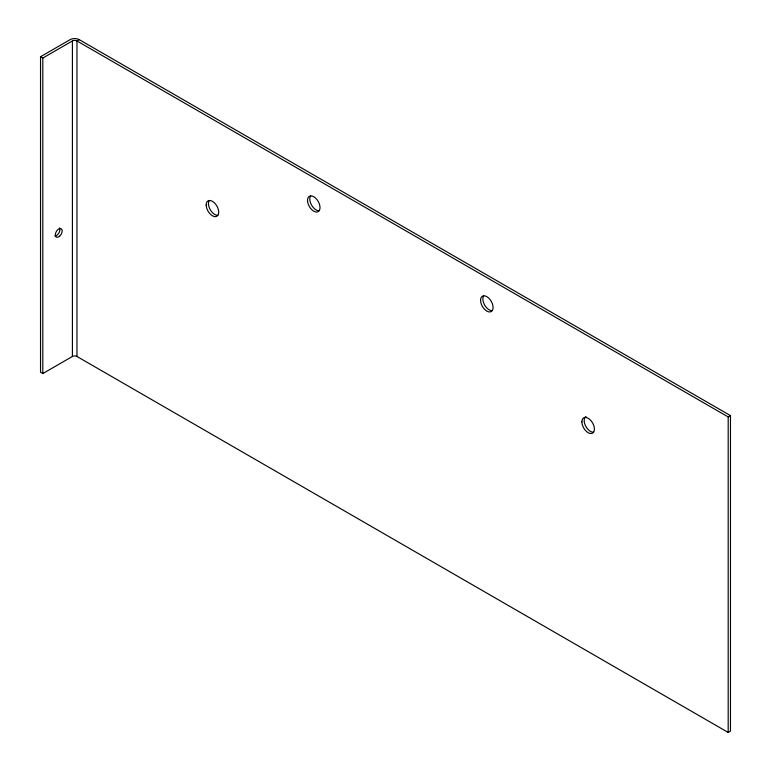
<?xml version="1.0" encoding="UTF-8"?>
<svg xmlns="http://www.w3.org/2000/svg" width="771" height="771" viewBox="0 0 771 771"><rect width="100%" height="100%" fill="white"/><g stroke="black" fill="none" stroke-linecap="round" stroke-linejoin="round"><path stroke-width="1.16" d="M40.535 56.726L70.132 39.639A6.438 3.72 0 0 1 79.24 39.639L730.465 415.617L730.465 731.139L728.19 732.45L76.965 356.472A3.219 1.86 0 0 0 72.407 356.472L42.81 373.559L40.535 372.239L40.535 56.726L42.81 58.047L72.407 40.95A3.219 1.86 0 0 1 76.965 40.95L728.19 416.938L730.465 415.617M79.24 39.639L76.965 40.95L76.965 356.472M728.19 416.938L728.19 732.45M72.407 40.95L72.407 356.472M42.81 58.047L42.81 373.559M217.856 215.321A8.857 5.118 60 0 1 210.3 209.808A8.857 5.118 60 0 1 209.298 200.508M593.564 432.232A8.857 5.118 60 0 1 585.459 425.698A8.857 5.118 60 0 1 586.008 416.494M59.425 227.898A4.828 2.785 -60 0 1 58.885 232.967A4.828 2.785 -60 0 1 54.76 235.974M492.235 310.636A8.857 5.118 60 0 1 484.68 305.123A8.857 5.118 60 0 1 483.677 295.813M319.184 210.724A8.857 5.118 60 0 1 311.619 205.211A8.857 5.118 60 0 1 310.626 195.911M206.185 204.951A8.857 5.118 60 0 0 215.581 216.641A8.857 5.118 60 0 0 215.581 204.113A8.857 5.118 60 0 0 206.185 204.951M581.893 421.862A8.857 5.118 60 0 0 591.29 433.553A8.857 5.118 60 0 0 591.29 421.024A8.857 5.118 60 0 0 581.893 421.862M59.637 236.186A4.828 2.785 -60 0 0 61.16 228.708A4.828 2.785 -60 0 0 55.445 233.777A4.828 2.785 -60 0 0 59.637 236.186M307.513 200.354A8.857 5.118 60 0 0 316.9 212.035A8.857 5.118 60 0 0 316.9 199.516A8.857 5.118 60 0 0 307.513 200.354M480.564 300.266A8.857 5.118 60 0 0 489.961 311.947A8.857 5.118 60 0 0 489.961 299.427A8.857 5.118 60 0 0 480.564 300.266"/></g></svg>
